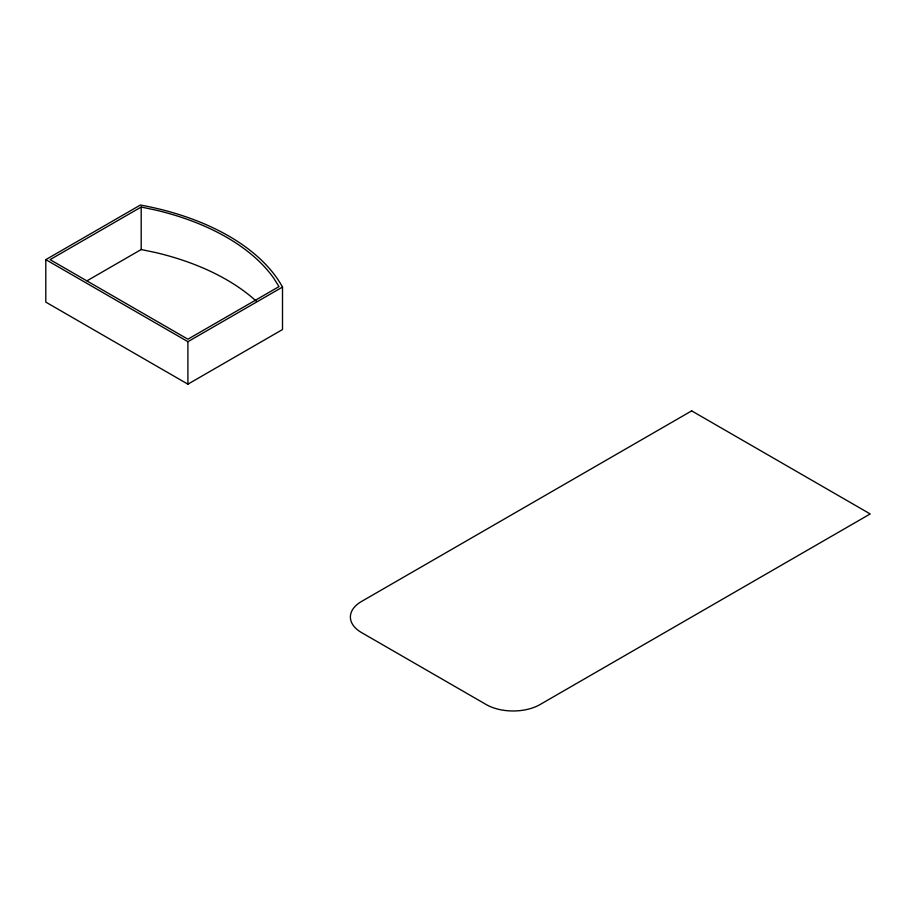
<?xml version="1.0" encoding="UTF-8"?>
<svg xmlns="http://www.w3.org/2000/svg" width="916" height="916" viewBox="0 0 916 916"><rect width="100%" height="100%" fill="white"/><g stroke="black" fill="none" stroke-linecap="round" stroke-linejoin="round"><path stroke-width="1.37" d="M45.8 259.64L140.411 205.024A218.42 126.099 0 0 1 282.506 287.063L282.506 329.542L187.906 384.17L45.8 302.12L45.8 259.64L187.906 341.679L282.506 287.063M141.19 207.039L50.082 259.64L187.906 339.206L279.002 286.616L273.781 278.281A215.386 124.358 0 0 0 155.617 210.062L141.19 207.039L141.19 249.53L87.02 280.8M141.19 249.53L155.617 252.541A215.386 124.358 0 0 1 256.343 301.215M187.906 341.679L187.906 384.17M691.672 410.872L361.545 601.457A38.117 22.007 0 0 0 361.545 632.578L486.178 704.53A38.117 22.007 0 0 0 540.085 704.53L870.2 513.945L691.672 410.872"/></g></svg>
